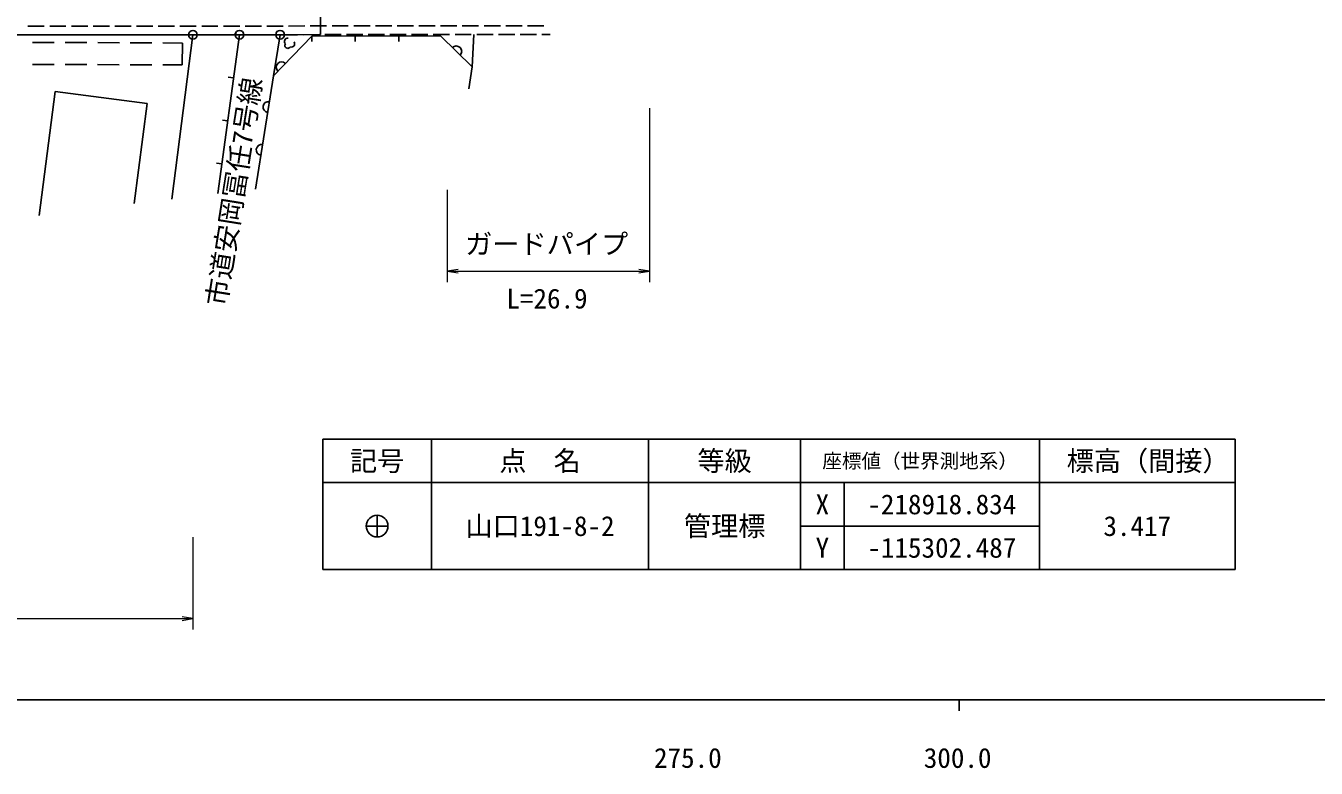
# Model space of a CAD drawing. Units: millimetres, scale not verified. Extents: x 40000 to 680000, y 20000 to 380000.
# Drawn here: x 282034 to 400863, y 198715 to 267100 of the extents above; entities that cross this region are included whole.
import ezdxf
from ezdxf.enums import TextEntityAlignment as Align

# ---------------------------------------------------------------- set-up
doc = ezdxf.new("R2010")
doc.units = ezdxf.units.MM
doc.header["$LTSCALE"] = 1000
for name, color, linetype, lineweight in [('M-BGD', 7, 'Continuous', 25), ('M-BMK-ROW', 30, 'Continuous', 25), ('M-BMK-SRVR', 3, 'Continuous', 25), ('M-STR-HTXT', 7, 'Continuous', 13), ('M-TTL-BAND', 7, 'Continuous', 25)]:
    doc.layers.add(name, color=color, linetype=linetype, lineweight=lineweight)
doc.layers.add('M-BMK-HTXT', color=7, linetype='Continuous')
doc.styles.add('ＭＳ ゴシック', font='')
doc.styles.get('ＭＳ ゴシック').set_extended_font_data('MS Gothic')

# ---------------------------------------------------------------- blocks, each defined once
blk = doc.blocks.new('open_arrow')
at = {"color": 0, "linetype": 'Continuous', "lineweight": -2}
blk.add_lwpolyline([(7.5, 1.25), (0, 0), (7.5, -1.25)], dxfattribs=at)

msp = doc.modelspace()

# ---------------------------------------------------------------- linework, layer by layer
at = {"layer": 'M-BGD'}
for p, q in [((283060, 266263), (281560, 266262)), ((283732, 267063), (282232, 267062)), ((285060, 266264), (283560, 266263)), ((285732, 267065), (284232, 267064)), ((287060, 266266), (285560, 266265)), ((287732, 267067), (286232, 267065)), ((289060, 266268), (287560, 266266)), ((289732, 267068), (288232, 267067)), ((291060, 266269), (289560, 266268)), ((291732, 267070), (290232, 267069)), ((293060, 266271), (291560, 266270)), ((293732, 267071), (292232, 267070)), ((295060, 266272), (293560, 266271)), ((295732, 267073), (294232, 267072)), ((297426, 266274), (295483, 251122)), ((297060, 266274), (295560, 266273)), ((297732, 267075), (296232, 267073)), ((299060, 266276), (297560, 266274)), ((299732, 267076), (298232, 267075)), ((301060, 266277), (299560, 266276)), ((301705, 266278), (299715, 251638)), ((301732, 267078), (300232, 267077)), ((301705, 266278), (301210, 266345)), ((303060, 266279), (301560, 266278)), ((303732, 267079), (302232, 267078)), ((305060, 266280), (303560, 266279)), ((305732, 267081), (304232, 267080)), ((304844, 262498), (305448, 266281)), ((307060, 266282), (305560, 266281)), ((307732, 267083), (306232, 267081)), ((309060, 266284), (307560, 266282)), ((309732, 267084), (308232, 267083)), ((311060, 266285), (309560, 266284)), ((311732, 267086), (310232, 267085)), ((313060, 266287), (311560, 266286)), ((313732, 267087), (312232, 267086)), ((315060, 266288), (313560, 266287)), ((315732, 267089), (314232, 267088)), ((317060, 266290), (315560, 266289)), ((317732, 267091), (316232, 267089)), ((319060, 266292), (317560, 266290)), ((319732, 267092), (318232, 267091)), ((321060, 266293), (319560, 266292)), ((321732, 267094), (320232, 267093)), ((323060, 266295), (321560, 266294)), ((323732, 267095), (322232, 267094)), ((323128, 263318), (323292, 266295)), ((325060, 266296), (323560, 266295)), ((325732, 267097), (324232, 267096)), ((327060, 266298), (325560, 266297)), ((327732, 267099), (326232, 267097)), ((329060, 266300), (327560, 266298)), ((329732, 267100), (328232, 267099)), ((330312, 266301), (329560, 266300)), ((282652, 265571), (284652, 265563)), ((285652, 265559), (287652, 265551)), ((288652, 265547), (290652, 265539)), ((291652, 265535), (293652, 265527)), ((294652, 265523), (296452, 265516)), ((296452, 265516), (296443, 263496)), ((308373, 266155), (320222, 266164)), ((308373, 266155), (308373, 265655)), ((312373, 266158), (312373, 265658)), ((316373, 266161), (316373, 265661)), ((284644, 263543), (282644, 263551)), ((287644, 263531), (285644, 263539)), ((290644, 263519), (288644, 263527)), ((293644, 263507), (291644, 263515)), ((296443, 263496), (294644, 263503)), ((301166, 262314), (300671, 262382)), ((284737, 261034), (283262, 249630)), ((293199, 259939), (284737, 261034)), ((293199, 259939), (292009, 250742)), ((300628, 258351), (300132, 258418)), ((300089, 254387), (299594, 254454))]:
    msp.add_line(p, q, dxfattribs=at)
for points in [[(308373, 266155), (304844, 262498), (303176, 252060)], [(322834, 261297), (323128, 263318), (320222, 266164)]]:
    msp.add_lwpolyline(points, dxfattribs=at)
for centre, radius, start, end in [((306148, 265653), 299, 82.33347, 226.16691), ((306161, 265286), 267, 145.4137, 332.35652), ((306492, 265446), 299, 251.60331, 35.43674), ((321675, 264741), 500, 315.59473, 135.59473), ((305595, 263277), 500, 46.02104, 226.02104), ((304383, 259617), 500, 80.9223, 260.9223), ((303752, 255667), 500, 80.9223, 260.9223)]:
    msp.add_arc(centre, radius, start, end, dxfattribs=at)
at = {"layer": 'M-BMK-ROW'}
for p, q in [((309162, 269923), (309165, 266284)), ((309165, 266284), (305448, 266281))]:
    msp.add_line(p, q, dxfattribs=at)
msp.add_lwpolyline([(305448, 266281), (301705, 266278), (297426, 266274), (275136, 266257), (243440, 266257), (192028, 266220), (185152, 266209), (166450, 266232), (146003, 266205), (125467, 266235), (107425, 266291), (99127, 266201), (79577, 266220), (67979, 266227)], dxfattribs=at)
for centre in [(297426, 266274), (301705, 266278), (305448, 266281)]:
    msp.add_circle(centre, 400, dxfattribs=at)
at = {"layer": 'M-BMK-SRVR'}
for p, q in [((319387, 229020), (309387, 229020)), ((309387, 229020), (309387, 225020)), ((319387, 225020), (319387, 229020)), ((319387, 229020), (339387, 229020)), ((339387, 225020), (339387, 229020)), ((339387, 229020), (353387, 229020)), ((353387, 225020), (353387, 229020)), ((353387, 229020), (375387, 229020)), ((375387, 229020), (375387, 225020)), ((375387, 229020), (393387, 229020)), ((393387, 229020), (393387, 225020)), ((309387, 225020), (319387, 225020)), ((309387, 225020), (309387, 217020)), ((339387, 225020), (319387, 225020)), ((319387, 225020), (319387, 217020)), ((353387, 225020), (339387, 225020)), ((339387, 225020), (339387, 217020)), ((357387, 225020), (353387, 225020)), ((353387, 225020), (353387, 221020)), ((357387, 221020), (357387, 225020)), ((357387, 225020), (375387, 225020)), ((375387, 225020), (375387, 221020)), ((375387, 225020), (393387, 225020)), ((393387, 225020), (393387, 217020)), ((314387, 222020), (314387, 220020)), ((313387, 221020), (315387, 221020)), ((353387, 221020), (357387, 221020)), ((353387, 221020), (353387, 217020)), ((357387, 217020), (357387, 221020)), ((357387, 221020), (375387, 221020)), ((375387, 221020), (375387, 217020)), ((309387, 217020), (319387, 217020)), ((319387, 217020), (339387, 217020)), ((339387, 217020), (353387, 217020)), ((353387, 217020), (357387, 217020)), ((375387, 217020), (357387, 217020)), ((393387, 217020), (375387, 217020))]:
    msp.add_line(p, q, dxfattribs=at)
msp.add_circle((314387, 221020), 1000, dxfattribs=at)
at = {"layer": 'M-STR-HTXT'}
for p, q in [((339472, 259500), (339472, 243500)), ((320846, 252000), (320846, 243500)), ((320846, 244500), (339472, 244500)), ((297426, 220000), (297426, 211500)), ((67979, 212500), (297426, 212500))]:
    msp.add_line(p, q, dxfattribs=at)
at = {"layer": 'M-TTL-BAND'}
for p, q in [((40000, 205000), (579000, 205000)), ((368000, 205000), (368000, 204000))]:
    msp.add_line(p, q, dxfattribs=at)

# ---------------------------------------------------------------- block references
at = {"layer": 'M-STR-HTXT', "xscale": 133, "yscale": 133}
msp.add_blockref('open_arrow', (320846, 244500), dxfattribs=at)
at = {"layer": 'M-STR-HTXT', "xscale": 133, "yscale": 133, "rotation": 180}
for p in [(339472, 244500), (297426, 212500)]:
    msp.add_blockref('open_arrow', p, dxfattribs=at)

# ---------------------------------------------------------------- texts
at = {"layer": 'M-BMK-HTXT', "style": 'ＭＳ ゴシック'}
msp.add_text('市道安岡冨任7号線', height=1833, rotation=80.922, dxfattribs=at).set_placement((301211, 251821), align=Align.MIDDLE_CENTER)
at = {"layer": 'M-BMK-SRVR', "style": 'ＭＳ ゴシック'}
for s, height, p in [('点\u3000名', 1833, (329387, 227020)), ('等級', 1833, (346387, 227020)), ('標高（間接）', 1833, (385387, 227020)), ('記号', 1833, (314387, 227020)), ('座標値（世界測地系）', 1320, (364387, 227020)), ('X', 1833, (355387, 223020)), ('-218918.834', 1833, (366387, 223020)), ('管理標', 1833, (346387, 221020)), ('山口191-8-2', 1833, (329387, 221020)), ('3.417', 1833, (384387, 221020)), ('Y', 1833, (355387, 219020)), ('-115302.487', 1833, (366387, 219020))]:
    msp.add_text(s, height=height, dxfattribs=at).set_placement(p, align=Align.MIDDLE_CENTER)
at = {"layer": 'M-STR-HTXT', "style": 'ＭＳ ゴシック'}
msp.add_text('ガードパイプ', height=1833, dxfattribs=at).set_placement((330000, 247000), align=Align.MIDDLE_CENTER)
msp.add_text('L=26.9', height=1833, dxfattribs=at).set_placement((330029, 240507), align=Align.BOTTOM_CENTER)
at = {"layer": 'M-TTL-BAND', "style": 'ＭＳ ゴシック'}
for s, p in [('275.0', (343000, 198195)), ('300.0', (367844, 198195))]:
    msp.add_text(s, height=1833, dxfattribs=at).set_placement(p, align=Align.BOTTOM_CENTER)

doc.saveas('drawing.dxf')
